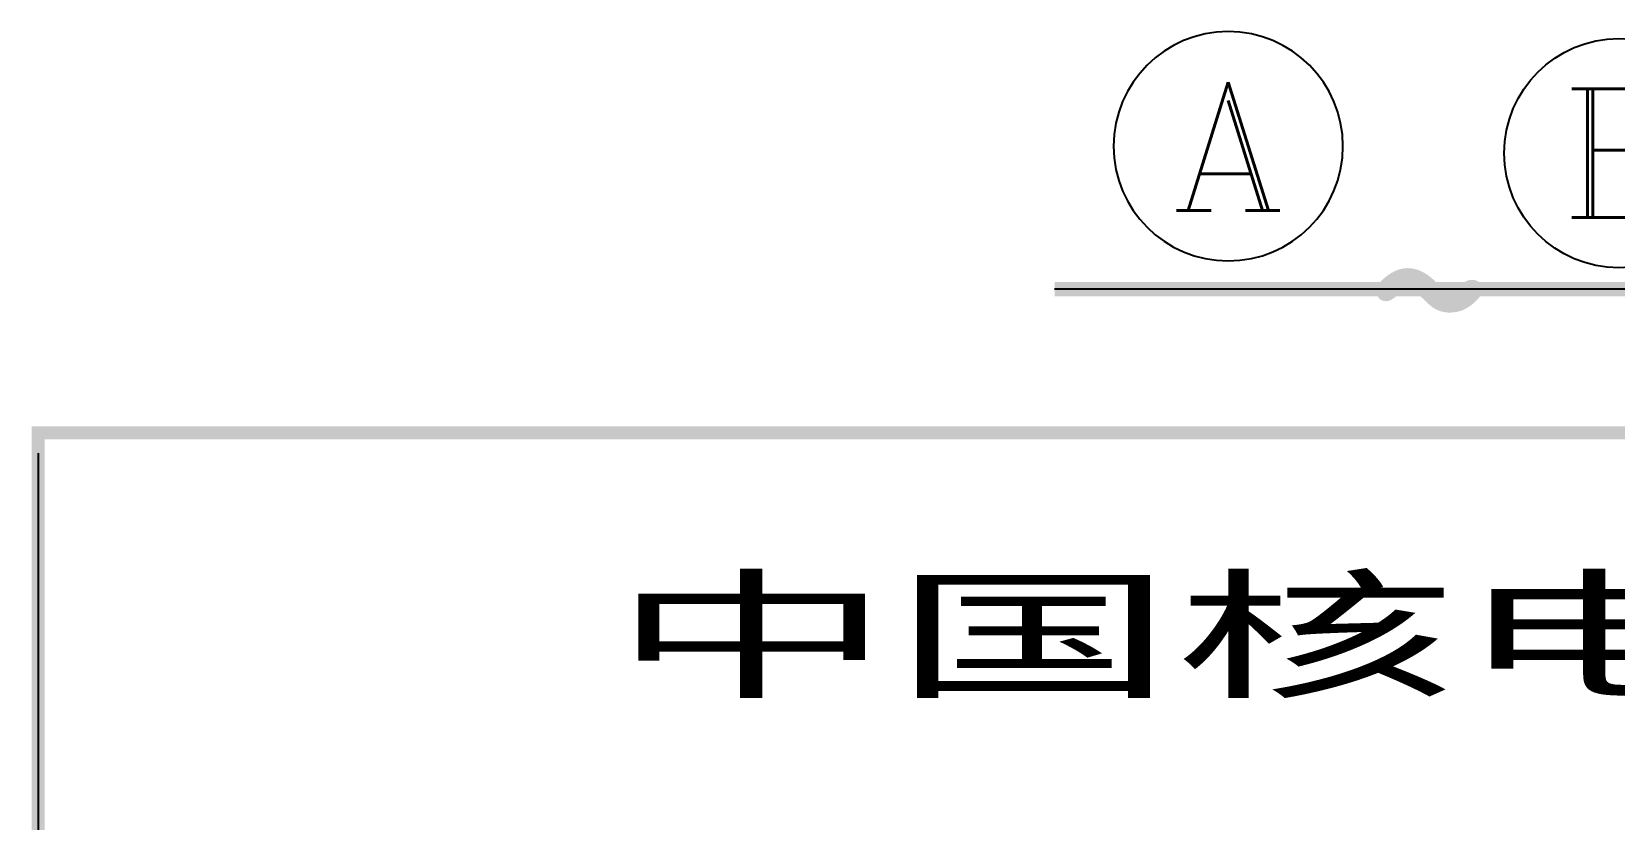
# Model space of a CAD drawing. Extents: x 575917 to 733065, y -270021 to -228021.
# Drawn here: x 715843 to 721363, y -265150 to -262401 of the extents above; entities that cross this region are included whole.
import ezdxf
from ezdxf.enums import TextEntityAlignment as Align

# ---------------------------------------------------------------- set-up
doc = ezdxf.new("R2010")
doc.units = 0
doc.header["$LTSCALE"] = 1000
doc.header["$MEASUREMENT"] = 0
doc.layers.get('0').update_dxf_attribs({"linetype": 'CONTINUOUS'})
for name, color, linetype in [('1', 3, 'CONTINUOUS'), ('AXIS', 3, 'CONTINUOUS'), ('AXIS_TEXT', 3, 'CONTINUOUS'), ('PUB_TEXT', 7, 'CONTINUOUS'), ('PUB_WALL', 255, 'CONTINUOUS'), ('WALL', 151, 'CONTINUOUS')]:
    doc.layers.add(name, color=color, linetype=linetype)
doc.styles.add('-GBCBIGGBENOR', font='GBENOR.shx', dxfattribs={"bigfont": 'GBCBIG.shx'})
doc.styles.add('-华文新魏', font='SIMKAI.TTF', dxfattribs={"width": 1.5})
doc.styles.add('COMPLEX', font='COMPLEX.shx')

# ---------------------------------------------------------------- blocks, each defined once
blk = doc.blocks.new('_axiso')
blk.add_circle((0, 0), 0.5)
at = {"layer": 'AXIS_TEXT', "style": 'COMPLEX', "width": 1.041667}
blk.add_attdef('A', text='', height=0.56, dxfattribs=at).set_placement((-0.25, -0.28), (0.25, -0.28), align=Align.FIT)

msp = doc.modelspace()

# ---------------------------------------------------------------- linework, layer by layer
at = {"layer": '1'}
msp.add_line((715865.4, -263871.9), (715865.4, -269021.2), dxfattribs=at)
at = {"layer": '1', "const_width": 45}
msp.add_lwpolyline([(715865.4, -263801.6), (732065.4, -263801.6), (732065.4, -269021.2), (715865.4, -269021.2)], close=True, dxfattribs=at)
at = {"layer": 'PUB_WALL', "const_width": 50}
msp.add_lwpolyline([(725103.8, -263300.1), (719410.7, -263300.1)], dxfattribs=at)
at = {"layer": 'WALL'}
msp.add_line((725103.8, -263300.1), (719410.7, -263300.1), dxfattribs=at)

# ---------------------------------------------------------------- block references
at = {"layer": 'AXIS'}
ref = msp.add_blockref('_axiso', (720016.5, -262801.2), dxfattribs=dict(at, xscale=-800, yscale=800, zscale=800))
ref.add_attrib('A', 'A', dxfattribs={"layer": 'AXIS_TEXT', "height": 448, "style": 'COMPLEX', "width": 1.041667}).set_placement((719816.5, -263025.2), (720216.5, -263025.2), align=Align.FIT)
ref = msp.add_blockref('_axiso', (721378.9, -262825.3), dxfattribs=dict(at, xscale=800, yscale=800, zscale=800))
ref.add_attrib('A', 'B', dxfattribs={"layer": 'AXIS_TEXT', "height": 448, "style": 'COMPLEX', "width": 1.102941}).set_placement((721178.9, -263049.3), (721578.9, -263049.3), align=Align.FIT)

# ---------------------------------------------------------------- texts
at = {"layer": 'PUB_TEXT', "style": '-GBCBIGGBENOR'}
msp.add_text('~', height=800, dxfattribs=at).set_placement((720484.8, -263725.5))
at = {"layer": 'PUB_TEXT', "style": '-华文新魏', "width": 2}
msp.add_text('中国核电工程有限公司', height=360, dxfattribs=at).set_placement((717864.2, -264687.2))

doc.saveas('drawing.dxf')
